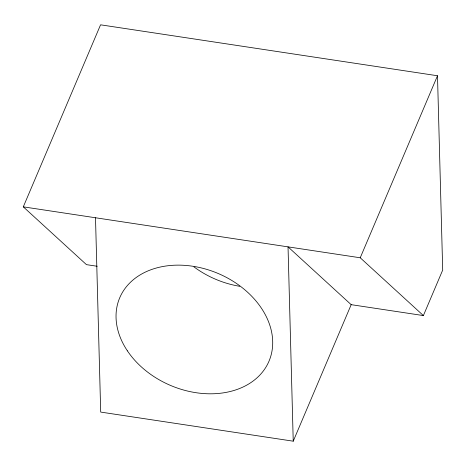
<?xml version="1.0" encoding="UTF-8"?>
<svg xmlns="http://www.w3.org/2000/svg" width="466" height="466" viewBox="0 0 466 466"><rect width="100%" height="100%" fill="white"/><g stroke="black" fill="none" stroke-linecap="round" stroke-linejoin="round"><path stroke-width="0.7" d="M97.173 266.261L86.449 264.641L23.3 206.846L100.563 24.815L437.498 75.754L442.7 270.07L423.384 315.575L351.183 304.665L288.035 246.864L293.236 441.185L100.703 412.078L95.501 217.756M423.384 315.575L360.23 257.78L437.498 75.754M293.236 441.185L351.183 304.665M23.3 206.846L360.23 257.78M239.728 286.305A81.09 60.83 23 0 1 193.967 266.896M127.387 350.834A81.09 60.83 23 0 0 263.04 371.344A81.09 60.83 23 0 0 192.674 266.232A81.09 60.83 23 0 0 127.387 350.834"/></g></svg>
